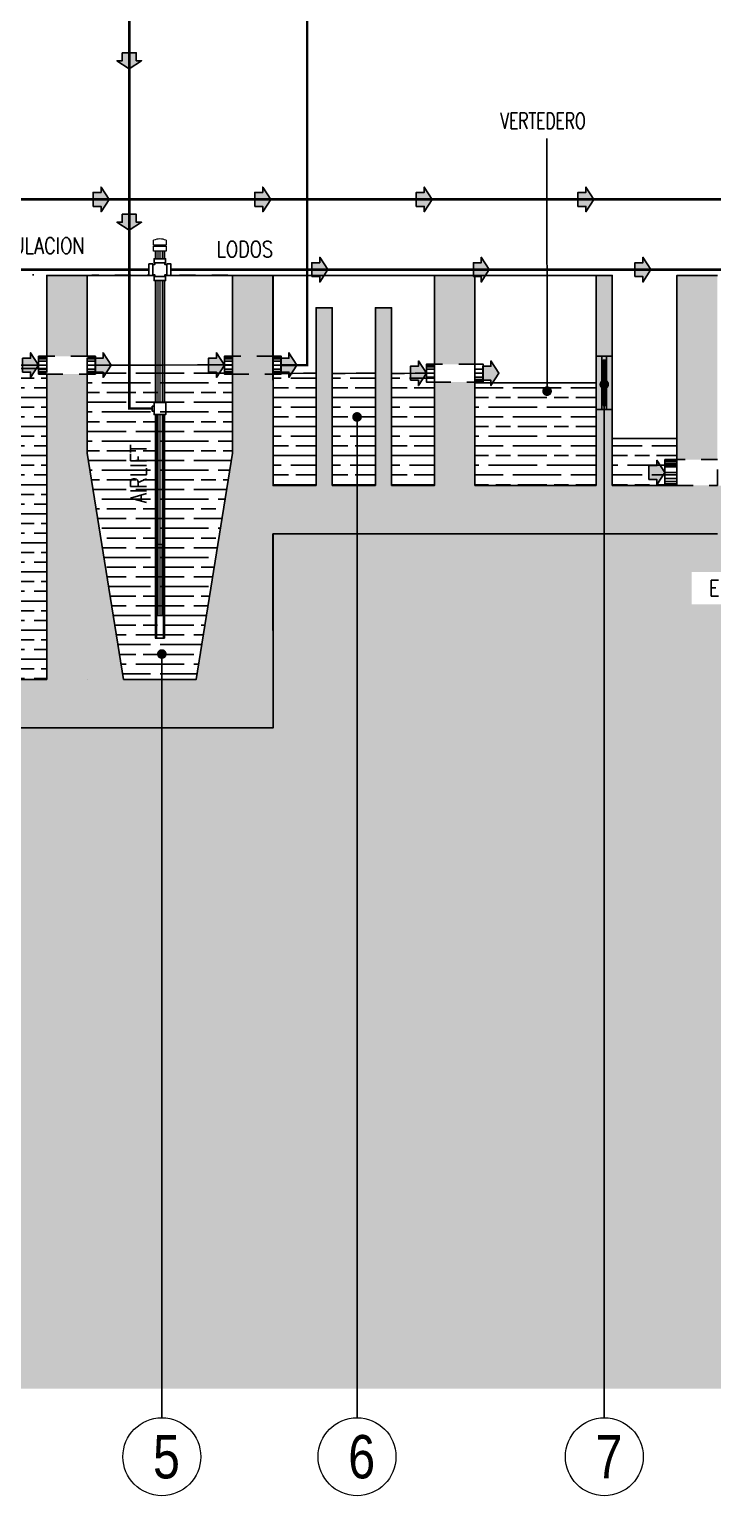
# Model space of a CAD drawing. Header units: millimetres. Extents: x 6561.5 to 6624.8, y 613.4 to 641.4.
# Drawn here: x 6615.42 to 6619.65, y 613.39 to 622.46 of the extents above; entities that cross this region are included whole.
import ezdxf

# ---------------------------------------------------------------- set-up
doc = ezdxf.new("R2010")
doc.units = ezdxf.units.MM
doc.linetypes.add('DASHED', pattern=[0.75, 0.5, -0.25])
doc.linetypes.add('HIDDEN', pattern=[0.375, 0.25, -0.125])
for name, color, linetype in [('01 - TUBERIAS', 1, 'Continuous'), ('01-AIRE', 54, 'Continuous'), ('01-Dimensiones', 6, 'Continuous'), ('01-HATCH', 8, 'Continuous'), ('01-LODOS', 34, 'Continuous'), ('01-VIGAS', 3, 'Continuous'), ('HATCH', 7, 'Continuous'), ('HATCH AMBIENTE', 70, 'Continuous'), ('INSTALACION HIDROSANITARIA', 2, 'Continuous'), ('SectionCutEdges', 7, 'Continuous')]:
    doc.layers.add(name, color=color, linetype=linetype)
for name, color, linetype, lineweight in [('01-Textos', 4, 'Continuous', 25), ('AA_PRODUMAR-PLANTA DE TRATAMIENTO_PAD$0$Retorno Lodos', 34, 'Continuous', 20), ('Parqueos', 201, 'Continuous', 5)]:
    doc.layers.add(name, color=color, linetype=linetype, lineweight=lineweight)
doc.styles.add('Tex40', font='romans.shx', dxfattribs={"width": 0.8, "height": 0.08})
doc.styles.add('tex50', font='romans.shx', dxfattribs={"width": 0.8, "height": 0.1})
doc.dimstyles.new('1_40', dxfattribs={"dimtxt": 0.08, "dimasz": 0.06, "dimexe": 0.06, "dimexo": 0, "dimgap": 0.025, "dimtad": 1, "dimzin": 1, "dimdsep": 46, "dimtxsty": 'Tex40', "dimblk": 'ARCHTICK', "dimcen": 0, "dimdle": 0.04, "dimclrd": 6, "dimclre": 6, "dimclrt": 4, "dimadec": 0, "dimazin": 0, "dimtfac": 1, "dimtix": 1, "dimtmove": 1, "dimatfit": 3, "dimfxl": 1, "dimtfill": 1, "dimtolj": 1, "dimtzin": 0, "dimlwd": -1, "dimlwe": -1, "dimarcsym": 0})
pattern_1 = [(273.0127875, (-0.05029, 0.30892), (0.17960512221, -3.053287081176), [0.034172144, -3.383048364]), (229.969741, (-0.048493, 0.274796), (1.97565633555, 2.334866600857), [0.058640472, -5.805404889]), (177.5104471, (-0.08621, 0.229895), (3.771707570918, -0.179605120973), [0.041348152, -4.093472279]), (312.273689, (-0.111355, 0.114947), (-3.412497325611, 3.771707571206), [0.053400452, -5.286643743]), (337.83365418, (-0.075434, 0.075434), (-3.053287081207, 1.257235856843), [0.05236337, -5.183980775]), (42.273689, (-0.026941, 0.055678), (-3.771707571206, -3.412497325611), [0.053400452, -5.286643743]), (82.69424047, (0.012572, 0.091599), (-0.538815367026, -4.130917815723), [0.070619366, -6.991311531]), (117.25532837, (0.021553, 0.161645), (-2.694076835875, 5.20854855045), [0.066671952, -6.60052566]), (166.42956562, (-0.00898, 0.220914), (-3.771707570927, 0.898025611778), [0.0535813, -5.30455457]), (220.2363583, (-0.061066, 0.233487), (2.15526146934, 1.796051223875), [0.061171328, -2.997393695]), (267.3974378, (-0.107763, 0.1939735), (-0.179605122277, -4.130917815698), [0.079107792, -7.831677251]), (183.81407483, (0.06825, 0.29096), (-2.33486659149, -0.17960512226), [0.027000454, -2.673056582]), (216.4692344, (0.041309, 0.289164), (2.694076835976, 1.975656347106), [0.051368198, -5.0854639]), (270, (0, 0.25863), (0.1796051224, -0.1796051224), [0.035920934, -0.323289311]), (248.1985905, (-0.034125, 0.26761), (0.53881536735, 1.25723585691), [0.019344132, -1.915062237]), (336.8014095, (-0.04131, 0.24965), (-0.7184204897, 0.3592102448), [0.027356562, -1.340475299]), (75.9637565, (-0.016164, 0.238875), (0.17960512245, 0.8980256121), [0.044431966, -1.436629815]), (206.5650512, (-0.00539, 0.28198), (0.5388153673, 0.17960512245), [0.032128714, -0.771089812]), (61.38954033, (-0.14548, 0.14548), (1.25723585695, 2.334866591478), [0.0450088, -4.455882667]), (115.34617594, (-0.123928, 0.184993), (1.25723585686, -2.694076836363), [0.037759894, -3.738221568]), (338.1985905, (-0.04131, 0.3179), (-1.25723585691, 0.53881536735), [0.03868801, -1.895718359]), (28.61045967, (-0.005388, 0.303533), (-2.33486659139, -1.257235857113), [0.0450088, -4.455882667]), (24.4439548, (-0.034125, 0.034125), (-1.25723585695, -0.53881536726), [0.04340352, -2.126773431]), (339.7751406, (0.005388, 0.052085), (-2.873681959325, 1.077630732973), [0.036367212, -3.600359338]), (111.8014095, (0.140092, 0.140092), (-0.53881536734, 1.25723585692), [0.03868801, -1.895718359]), (62.35402464, (0.125724, 0.176013), (-1.616446101595, -3.053287081268), [0.042578274, -4.215237598]), (114.4439548, (0.052085, 0.052085), (0.53881536726, -1.25723585695), [0.02170176, -2.148475191]), (146.3099325, (0.129316, 0.129316), (-0.8980256121, 0.53881536726), [0.01295146, -1.282199496]), (210.9637565, (0.11854, 0.1365), (0.7184204897, 0.35921024484), [0.05236337, -0.994905459]), (231.00900596, (0.073638, 0.109559), (1.61644610169, 1.97565634672), [0.0485267, -4.804136486]), (348.6900675, (0, 0.22271), (-0.5388153673, 0.1796051224), [0.036632388, -0.879177636]), (38.15722659, (0.035921, 0.215526), (3.412497325865, 2.6940768365), [0.063955676, -6.3316009065]), (105.9453959, (0.08621, 0.25504), (0.53881536723, -1.97565634664), [0.026150824, -2.588939232]), (135, (0.07903, 0.28018), (-0.359210245, 0), [0.01524, -0.23876]), (165.25643716, (0.064658, 0.111355), (1.9756563466, -0.5388153674), [0.035286696, -3.493394077]), (93.0127875, (0.030533, 0.120335), (-0.1796051222, 3.053287081177), [0.068344288, -3.34887622]), (45, (0.02694, 0.18859), (0, 0.359210245), [0.06604, -0.18796]), (10.3048465, (0.073638, 0.235283), (3.05328708087, 0.538815368916), [0.040160956, -3.975931672]), (299.0546041, (0.11315, 0.242467), (0.53881536728, -0.8980256121), [0.036982908, -1.812165004]), (252.64597536, (0.131112, 0.210138), (-1.616446102156, -5.208548550107), [0.06021451, -5.961246442]), (220.42607874, (0.113151, 0.152664), (-2.5144717139, -2.155261469057), [0.063702946, -6.306584646])]

# ---------------------------------------------------------------- blocks, each defined once
blk = doc.blocks.new('A$C91c65c06')
blk.add_wipeout([(0.1036, 0), (0.0322, 0), (0.0322, 0.0252), (0.0364, 0.0252), (0.0364, 0.0364), (0.0252, 0.0364), (0.0252, 0.0322), (0, 0.0322), (0, 0.1036), (0.0252, 0.1038), (0.0252, 0.0994), (0.0364, 0.0994), (0.0364, 0.1106), (0.0322, 0.1106), (0.0322, 0.1358), (0.1036, 0.1358), (0.1036, 0.1106), (0.0994, 0.1106), (0.0994, 0.0994), (0.1106, 0.0993), (0.1106, 0.1036), (0.1358, 0.1036), (0.1358, 0.0322), (0.1106, 0.0322), (0.1106, 0.0364), (0.0994, 0.0364), (0.0994, 0.0252), (0.1036, 0.0252)]).dxf.layer = '01-LODOS'
at = {"layer": '01-LODOS'}
blk.add_lwpolyline([(0.1358, 0.0322), (0.1106, 0.0322), (0.1106, 0.0364), (0.0994, 0.0364), (0.0994, 0.0252), (0.1036, 0.0252), (0.1036, 0), (0.0322, 0), (0.0322, 0.0252), (0.0364, 0.0252), (0.0364, 0.0364), (0.0252, 0.0364), (0.0252, 0.0322), (0, 0.0322), (0, 0.1036), (0.0252, 0.1036), (0.0252, 0.0994), (0.0364, 0.0994), (0.0364, 0.1106), (0.0322, 0.1106), (0.0322, 0.1358), (0.1036, 0.1358), (0.1036, 0.1106), (0.0994, 0.1106), (0.0994, 0.0994), (0.1106, 0.0994), (0.1106, 0.1036), (0.1358, 0.1036), (0.1358, 0.0322)], dxfattribs=at)
for points in [[(0.0252, 0.0322), (0, 0.0322), (0, 0.1036), (0.0252, 0.1036)], [(0.1036, 0.1106), (0.0322, 0.1106), (0.0322, 0.1358), (0.1036, 0.1358)], [(0.1358, 0.0322), (0.1106, 0.0322), (0.1106, 0.1036), (0.1358, 0.1036)], [(0.1036, 0), (0.0322, 0), (0.0322, 0.0252), (0.1036, 0.0252)]]:
    blk.add_lwpolyline(points, close=True, dxfattribs=at)
blk = doc.blocks.new('DIRECCION DEL PROCESO')
at = {"layer": 'HATCH', "lineweight": 0}
blk.add_hatch(color=132, dxfattribs=at).paths.add_polyline_path([(0.163, 0.142), (0.163, 0.252), (0, 0), (0.163, -0.252), (0.163, -0.142), (0.326, -0.142), (0.326, 0.142)])
at = {"layer": 'INSTALACION HIDROSANITARIA', "color": 2}
blk.add_lwpolyline([(0.326, 0.142), (0.163, 0.142), (0.163, 0.252), (0, 0), (0.163, -0.252), (0.163, -0.142), (0.326, -0.142)], close=True, dxfattribs=at)
blk = doc.blocks.new('*U431')
at = {"layer": 'HATCH AMBIENTE', "color": 253, "xscale": -0.3035172526489677, "yscale": 0.3035172526489677, "zscale": 0.3035172526489677}
blk.add_blockref('DIRECCION DEL PROCESO', (0.0495, 0), dxfattribs=at)
blk = doc.blocks.new('*U432')
at = {"layer": '01-Dimensiones', "color": 0, "linetype": 'ByBlock', "lineweight": -2, "transparency": 16777216}
blk.add_blockref('*U431', (0, 0), dxfattribs=at)
blk = doc.blocks.new('*U358')
at = {"layer": '01-Dimensiones'}
blk.add_blockref('*U432', (0, 0), dxfattribs=at)
blk = doc.blocks.new('*U359')
at = {"color": 0, "linetype": 'ByBlock', "lineweight": -2, "transparency": 16777216}
for p in [(0, 0), (1, 0), (2, 0), (3, 0), (4, 0), (5, 0), (6, 0), (7, 0), (8, 0), (9, 0), (10, 0)]:
    blk.add_blockref('*U358', p, dxfattribs=at)
blk = doc.blocks.new('*U383')
at = {"layer": 'HATCH AMBIENTE', "color": 253, "xscale": -0.3035172526489677, "yscale": 0.3035172526489677, "zscale": 0.3035172526489677}
blk.add_blockref('DIRECCION DEL PROCESO', (0.0495, 0), dxfattribs=at)
blk = doc.blocks.new('*U384')
at = {"layer": '01-Dimensiones', "color": 0, "linetype": 'ByBlock', "lineweight": -2, "transparency": 16777216}
blk.add_blockref('*U383', (0, 0), dxfattribs=at)
blk = doc.blocks.new('*U337')
at = {"layer": '01-Dimensiones'}
blk.add_blockref('*U384', (0, 0), dxfattribs=at)
blk = doc.blocks.new('*U336')
at = {"color": 0, "linetype": 'ByBlock', "lineweight": -2, "transparency": 16777216}
for p in [(0, 0), (1, 0), (2, 0), (3, 0), (4, 0)]:
    blk.add_blockref('*U337', p, dxfattribs=at)
blk = doc.blocks.new('*U410')
at = {"layer": 'HATCH AMBIENTE', "color": 253, "xscale": -0.3035172526489677, "yscale": 0.3035172526489677, "zscale": 0.3035172526489677}
blk.add_blockref('DIRECCION DEL PROCESO', (0.0495, 0), dxfattribs=at)
blk = doc.blocks.new('*U411')
at = {"layer": '01-Dimensiones', "color": 0, "linetype": 'ByBlock', "lineweight": -2, "transparency": 16777216}
blk.add_blockref('*U410', (0, 0), dxfattribs=at)
blk = doc.blocks.new('*U376')
at = {"layer": '01-Dimensiones'}
blk.add_blockref('*U411', (0, 0), dxfattribs=at)
blk = doc.blocks.new('*U377')
at = {"color": 0, "linetype": 'ByBlock', "lineweight": -2, "transparency": 16777216}
for p in [(0, 0), (1, 0)]:
    blk.add_blockref('*U376', p, dxfattribs=at)
blk = doc.blocks.new('_ArchTick')
at = {"color": 0, "linetype": 'ByBlock', "const_width": 0.15}
blk.add_lwpolyline([(-0.5, -0.5), (0.5, 0.5)], dxfattribs=at)

msp = doc.modelspace()

# ---------------------------------------------------------------- hatches: boundary and pattern name
at = {"layer": '01-HATCH'}
h = msp.add_hatch(dxfattribs=at)
h.set_pattern_fill('AR-CONC', color=256, scale=0.001, angle=180)
h.set_pattern_definition([(230.000002, (6062.88013, 443.35418), (-0.18218467, 0.01593908), [0.01905, -0.20955]), (175.000002, (6062.88013, 443.35418), (0.03524343, -0.191056844), [0.01524, -0.167640584]), (280.451447, (6062.86495, 443.3555), (-0.14694124, -0.17511776), [0.01619001, -0.178090245]), (226.184202, (6062.88013, 443.30338), (-0.27107904, 0.04204232), [0.028575, -0.314325]), (276.63556, (6062.85754, 443.30688), (-0.23740412, -0.24742613), [0.02428502, -0.26713561]), (171.184154, (6062.88013, 443.30338), (-0.23740412, -0.24742613), [0.02285997, -0.25145973]), (201.000002, (6062.85473, 443.31608), (-0.151614395, 0.102265192), [0.01905, -0.20955]), (146.000002, (6062.85473, 443.31608), (-0.06180202, -0.18418797), [0.01524, -0.16764]), (251.451447, (6062.8421, 443.3246), (-0.213416416, -0.08192278), [0.01619001, -0.17808994]), (217.500002, (6062.88013, 443.354176), (-0.0030886, -0.084555039), [0, -0.165608, 0, -0.17018, 0, -0.168275]), (187.500002, (6062.88013, 443.35418), (-0.066819658, -0.100180578), [0, -0.097028, 0, -0.161798, 0, -0.064135]), (147.500002, (6062.93677, 443.354176), (-0.1355905954, 0.0057287385), [0, -0.0635, 0, -0.19812, 0, -0.26289]), (137.500002, (6062.96217, 443.35418), (-0.14812918, -0.025426497), [0, -0.08255, 0, -0.131572, 0, -0.18669])])
edge = h.paths.add_edge_path()
edge.add_line((6609.9768, 618.1395), (6616.9268, 618.1392))
edge.add_line((6616.9268, 618.1392), (6616.9267, 619.3395))
edge.add_line((6616.9267, 619.3395), (6619.6768, 619.3395))
edge.add_line((6619.6768, 619.3395), (6619.6768, 620.9395))
edge.add_line((6619.6768, 620.9395), (6619.4268, 620.9395))
edge.add_line((6619.4268, 620.9395), (6619.4268, 619.6396))
edge.add_line((6619.4268, 619.6396), (6619.0267, 619.6396))
edge.add_line((6619.0267, 619.6396), (6619.0268, 620.9395))
edge.add_line((6619.0268, 620.9395), (6618.9268, 620.9395))
edge.add_line((6618.9268, 620.9395), (6618.9268, 619.6396))
edge.add_line((6618.9268, 619.6396), (6618.1761, 619.6396))
edge.add_line((6618.1761, 619.6396), (6618.1768, 620.9395))
edge.add_line((6618.1768, 620.9395), (6617.9268, 620.9395))
edge.add_line((6617.9268, 620.9395), (6617.9268, 619.6396))
edge.add_line((6617.9268, 619.6396), (6617.6602, 619.6396))
edge.add_line((6617.6602, 619.6396), (6617.6602, 620.7396))
edge.add_line((6617.6602, 620.7396), (6617.5602, 620.7396))
edge.add_line((6617.5602, 620.7396), (6617.5602, 619.6396))
edge.add_line((6617.5602, 619.6396), (6617.2935, 619.6396))
edge.add_line((6617.2935, 619.6396), (6617.2935, 620.7396))
edge.add_line((6617.2935, 620.7396), (6617.1935, 620.7396))
edge.add_line((6617.1935, 620.7396), (6617.1935, 619.6396))
edge.add_line((6617.1935, 619.6396), (6616.9268, 619.6395))
edge.add_line((6616.9268, 619.6395), (6616.9267, 620.9395))
edge.add_line((6616.9267, 620.9395), (6616.6766, 620.9397))
edge.add_line((6616.6766, 620.9397), (6616.6768, 619.8395))
edge.add_line((6616.6768, 619.8395), (6616.4518, 618.4391))
edge.add_line((6616.4518, 618.4391), (6616.0018, 618.4395))
edge.add_line((6616.0018, 618.4395), (6615.7768, 619.8392))
edge.add_line((6615.7768, 619.8392), (6615.7767, 620.9397))
edge.add_line((6615.7767, 620.9397), (6615.5268, 620.9397))
edge.add_line((6615.5268, 620.9397), (6615.5266, 618.4395))
edge.add_line((6615.5266, 618.4395), (6611.5268, 618.4395))
edge.add_line((6611.5268, 618.4395), (6611.5268, 620.9395))
edge.add_line((6611.5268, 620.9395), (6611.2768, 620.9395))
edge.add_line((6611.2768, 620.9395), (6611.2766, 619.8395))
edge.add_line((6611.2766, 619.8395), (6611.1263, 618.4395))
edge.add_line((6611.1263, 618.4395), (6610.6768, 618.4395))
edge.add_line((6610.6768, 618.4395), (6610.5268, 619.8391))
edge.add_line((6610.5268, 619.8391), (6610.5268, 620.9395))
edge.add_line((6610.5268, 620.9395), (6610.2768, 620.9395))
edge.add_line((6610.2768, 620.9395), (6610.2768, 620.4396))
edge.add_line((6610.2768, 620.4396), (6609.5268, 620.4396))
edge.add_line((6609.5268, 620.4396), (6609.5268, 620.9395))
edge.add_line((6609.5268, 620.9395), (6609.2768, 620.9395))
edge.add_line((6609.2768, 620.9395), (6609.2768, 620.1396))
edge.add_line((6609.2768, 620.1396), (6610.2768, 620.1396))
edge.add_line((6610.2768, 620.1396), (6610.2768, 618.4395))
edge.add_line((6610.2768, 618.4395), (6609.9768, 618.4395))
edge.add_line((6609.9768, 618.4395), (6609.9768, 618.1395))
h = msp.add_hatch(dxfattribs=at)
h.set_pattern_fill('ANSI31', scale=0.001)
h.set_pattern_definition([(45, (3495.0892404, -573.8325652), (-0.0022450640303, 0.0022450640303), [])])
h.paths.add_polyline_path([(6618.9694, 620.4146), (6618.9844, 620.4146), (6618.9844, 620.1346), (6618.9694, 620.1346)])
at = {"layer": '01-HATCH', "transparency": 33554534}
h = msp.add_hatch(dxfattribs=at)
h.set_pattern_fill('GOST_WOOD', color=130, scale=0.03, angle=90)
h.set_pattern_definition([(180, (99.75437, 89.90454), (2e-17, 0.18), [0.3, -0.06]), (180, (99.81437, 89.96454), (2e-17, 0.18), [0.18, -0.045, 0.09, -0.045]), (180, (99.90437, 90.02454), (2e-17, 0.18), [0.3, -0.06])])
h.paths.add_polyline_path([(6617.2935, 619.6396), (6617.5601, 619.6399), (6617.5603, 620.3338), (6617.2936, 620.3335)])
at = {"layer": '01-HATCH'}
h = msp.add_hatch(dxfattribs=at)
h.set_pattern_fill('GRAVEL', color=256, scale=0.01, angle=45)
h.set_pattern_definition(pattern_1)
h.paths.add_polyline_path([(6602.038, 619.6895), (6601.6867, 619.6895), (6601.5438, 614.0497), (6624.6726, 614.0497), (6624.8155, 619.6395), (6623.4269, 619.6396), (6623.4268, 618.4395), (6623.7268, 618.4395), (6623.7268, 618.1395), (6609.9768, 618.1394), (6609.9768, 618.4395), (6610.2768, 618.4395), (6610.2768, 619.6395), (6608.7701, 619.6395), (6608.7701, 618.7895), (6607.7201, 618.7895), (6607.7201, 614.8895), (6608.0201, 614.8895), (6608.0201, 614.5895), (6605.7201, 614.5895), (6605.7201, 614.8895), (6606.0201, 614.8895), (6606.0201, 615.8925), (6605.1201, 615.8925), (6605.1201, 619.6895), (6602.938, 619.6895), (6603.138, 619.6895), (6601.838, 619.6895)])

# ---------------------------------------------------------------- linework, layer by layer
at = {"ltscale": 0.001}
msp.add_line((6618.9628, 620.4395), (6618.9628, 620.1095), dxfattribs=at)
for points in [[(6619.6768, 620.9395), (6619.4268, 620.9395), (6619.4268, 619.6396), (6619.0267, 619.6396), (6619.0268, 620.9395), (6618.9268, 620.9395), (6618.9268, 619.6396), (6618.1761, 619.6396), (6618.1768, 620.9395), (6617.9268, 620.9395), (6617.9268, 619.6396), (6617.6602, 619.6396), (6617.6602, 620.7396), (6617.5602, 620.7396), (6617.5602, 619.6396), (6617.2935, 619.6396), (6617.2935, 620.7396), (6617.1935, 620.7396), (6617.1935, 619.6396), (6616.9268, 619.6395), (6616.9267, 620.9395), (6616.6766, 620.9397), (6616.6768, 619.8395), (6616.4518, 618.4391), (6616.0018, 618.4395), (6615.7768, 619.8392), (6615.7767, 620.9397), (6615.5268, 620.9397), (6615.5266, 618.4395), (6611.5268, 618.4395)], [(6616.7279, 620.9397), (6615.7254, 620.9397)], [(6616.728, 620.9395), (6615.7256, 620.9395)], [(6615.7767, 620.9397), (6616.1974, 620.9397)], [(6616.6766, 620.9397), (6615.7767, 620.9397)], [(6615.7768, 620.9395), (6616.1975, 620.9395)], [(6616.6768, 620.9395), (6615.7768, 620.9395)], [(6616.2559, 620.9397), (6616.6766, 620.9397)], [(6616.2561, 620.9395), (6616.6768, 620.9395)], [(6616.9268, 619.6396), (6616.9268, 620.9395), (6616.9268, 620.9395)], [(6616.9268, 620.9395), (6617.6768, 620.9395)], [(6618.1328, 620.9395), (6618.9268, 620.9395)], [(6617.1935, 619.6396), (6616.9268, 619.6396)], [(6617.2935, 619.6396), (6617.5602, 619.6396)], [(6617.6602, 619.6396), (6617.9268, 619.6396)], [(6609.9768, 618.1395), (6616.9268, 618.1392), (6616.9267, 619.3395), (6619.6768, 619.3395)], [(6616.9268, 618.4395), (6616.9268, 618.1395), (6616.9268, 619.3396)], [(6616.9268, 619.3396), (6617.6768, 619.3396), (6617.6768, 619.3396)], [(6615.7768, 618.4395), (6615.7766, 618.4395)], [(6615.7766, 618.4395), (6615.7768, 618.4395)], [(6615.7766, 618.4395), (6615.7768, 618.4395)], [(6615.7768, 618.4395), (6615.7768, 618.4395)], [(6609.9768, 618.1395), (6616.9268, 618.1392)]]:
    msp.add_lwpolyline(points)
for points in [[(6619.0267, 620.1095), (6618.9267, 620.1095), (6618.9267, 620.4395), (6619.0267, 620.4395)], [(6618.9628, 620.4395), (6618.9908, 620.4395), (6618.9908, 620.1095), (6618.9628, 620.1095)], [(6618.9694, 620.1346), (6618.9844, 620.1346), (6618.9844, 620.4146), (6618.9694, 620.4146)]]:
    msp.add_lwpolyline(points, close=True)
at = {"color": 130, "const_width": 0.01}
for points in [[(6617.2935, 620.3332), (6617.5606, 620.3345)], [(6619.0268, 619.9301), (6619.4268, 619.9301)]]:
    msp.add_lwpolyline(points, dxfattribs=at)
at = {"layer": '01-AIRE', "lineweight": -2}
for points in [[(6616.1787, 620.1312), (6616.1907, 620.1312), (6616.1907, 620.1006), (6616.1787, 620.1006)], [(6616.1907, 620.1536), (6616.2626, 620.1536), (6616.2626, 620.0782), (6616.1907, 620.0782)]]:
    msp.add_lwpolyline(points, close=True, dxfattribs=at)
at = {"layer": '01-LODOS'}
for points in [[(6616.1974, 621.0069), (6616.188, 621.0069), (6616.188, 620.9439), (6616.1952, 620.9439), (6616.1952, 620.9367), (6616.1974, 620.9367)], [(6616.2559, 621.0069), (6616.2653, 621.0069), (6616.2653, 620.9439), (6616.2581, 620.9439), (6616.2581, 620.9367), (6616.2559, 620.9367)], [(6615.4464, 620.9436), (6615.4392, 620.9436)]]:
    msp.add_lwpolyline(points, dxfattribs=at)
for points in [[(6616.1974, 620.9367), (6616.1951, 620.9367), (6616.1951, 620.9754, -0.094636), (6616.1974, 620.987)], [(6616.2559, 620.9367), (6616.2582, 620.9367), (6616.2582, 620.9754, 0.094636), (6616.2559, 620.987)]]:
    msp.add_lwpolyline(points, format="xyb", dxfattribs=at)
at = {"layer": '01-VIGAS', "color": 11, "linetype": 'HIDDEN', "ltscale": 0.01, "transparency": 33554687}
msp.add_lwpolyline([(6616.6478, 620.9419), (6615.8058, 620.9419)], dxfattribs=at)
at = {"layer": 'AA_PRODUMAR-PLANTA DE TRATAMIENTO_PAD$0$Retorno Lodos'}
msp.add_lwpolyline([(6616.2655, 621.157, 0.211196), (6616.1878, 621.157, -0.211196)], format="xyb", dxfattribs=at)
for points in [[(6616.2655, 621.157), (6616.2655, 621.1262), (6616.1878, 621.1262), (6616.1878, 621.157)], [(6616.1974, 621.1262), (6616.1974, 621.1213)], [(6616.2559, 621.1213), (6616.2559, 621.1262)], [(6616.1974, 620.0782), (6616.1974, 619.2736)], [(6616.1983, 620.0782), (6616.1983, 619.2736)], [(6616.2024, 620.0782), (6616.2024, 619.2736)], [(6616.2066, 620.0782), (6616.2066, 618.6947)], [(6616.2131, 620.0782), (6616.2131, 619.2736)], [(6616.2267, 620.0782), (6616.2266, 618.8341)], [(6616.2401, 620.0782), (6616.2401, 619.2736)], [(6616.2467, 620.0782), (6616.2467, 618.6947)], [(6616.2507, 620.0782), (6616.2507, 619.2736)], [(6616.2549, 620.0782), (6616.2549, 619.2736)], [(6616.2559, 619.2736), (6616.2559, 620.0782)], [(6616.1974, 619.2736), (6616.1974, 618.6947)], [(6616.1983, 619.2736), (6616.1983, 618.6947)], [(6616.2024, 619.2736), (6616.2024, 618.6947)], [(6616.2507, 619.2736), (6616.2507, 618.6947)], [(6616.2549, 619.2736), (6616.2549, 618.6947)], [(6616.2559, 619.2736), (6616.2559, 618.6947)], [(6616.2066, 618.8341), (6616.2467, 618.8341)], [(6616.1974, 618.6947), (6616.2559, 618.6947)]]:
    msp.add_lwpolyline(points, dxfattribs=at)
for points in [[(6616.2131, 618.8341), (6616.2401, 618.8341), (6616.2401, 619.2736), (6616.2131, 619.2736)], [(6616.2467, 618.6947), (6616.2066, 618.6947), (6616.2066, 618.8341), (6616.2467, 618.8341)]]:
    msp.add_lwpolyline(points, close=True, dxfattribs=at)
at = {"layer": 'Parqueos', "color": 5}
for centre in [(6616.2387, 613.6287), (6617.447, 613.6287), (6618.9774, 613.6287)]:
    msp.add_circle(centre, 0.241, dxfattribs=at)
at = {"layer": 'SectionCutEdges'}
for p, q in [((6615.5268, 620.9396), (6615.7768, 620.9396)), ((6615.5268, 620.9395), (6615.7768, 620.9395)), ((6615.5268, 620.9395), (6615.7768, 620.9395)), ((6615.7768, 620.9395), (6615.7768, 619.8395)), ((6616.6768, 620.9396), (6616.9268, 620.9396)), ((6616.6768, 620.9395), (6616.9268, 620.9395)), ((6616.9268, 620.9396), (6616.9268, 619.6396)), ((6616.9268, 620.9395), (6616.9268, 619.6396)), ((6617.6768, 620.9396), (6617.9268, 620.9396)), ((6617.6768, 620.9395), (6617.9268, 620.9395)), ((6615.7768, 619.8395), (6616.0018, 618.4395)), ((6616.9268, 619.6396), (6617.1935, 619.6396)), ((6616.9268, 619.3396), (6616.9268, 618.4396)), ((6617.6768, 619.3395), (6616.9268, 619.3396)), ((6616.9268, 619.3396), (6616.9268, 618.4395)), ((6617.6768, 619.3395), (6616.9268, 619.3396)), ((6615.7766, 618.4395), (6615.7768, 618.4395)), ((6615.7766, 618.4395), (6615.7768, 618.4395)), ((6615.7768, 618.4395), (6615.7768, 618.4395)), ((6616.9268, 618.1396), (6609.9768, 618.1395)), ((6616.9268, 618.1396), (6609.9768, 618.1395))]:
    msp.add_line(p, q, dxfattribs=at)

# ---------------------------------------------------------------- block references
at = {"xscale": -1}
for name, p, rotation in [('*U377', (6616.0373, 622.2687), 90), ('*U359', (6611.8631, 621.4102), 180), ('*U336', (6617.2161, 620.9754), 180)]:
    msp.add_blockref(name, p, dxfattribs=dict(at, rotation=rotation))

# ---------------------------------------------------------------- texts
at = {"layer": '01-Textos', "color": 7, "ltscale": 0.25, "insert": (6619.0502, 621.9466), "char_height": 0.1, "width": 0.904333, "attachment_point": 3, "line_spacing_factor": 0.75, "style": 'tex50', "bg_fill": 3, "box_fill_scale": 1.2, "bg_fill_color": 256, "bg_fill_transparency": 0}
msp.add_mtext('\\pxsm1,qc;{\\W0.7;VERTEDERO}', dxfattribs=at)
at = {"layer": '01-Textos', "color": 7, "insert": (6616.144, 619.7127), "char_height": 0.1, "attachment_point": 8, "rotation": 90, "style": 'Tex40'}
msp.add_mtext('\\pxqc;AIRLIFT', dxfattribs=at)

# ---------------------------------------------------------------- leaders
for points in [[(6618.9771, 620.2651), (6618.9773, 613.8697)], [(6617.447, 620.0638), (6617.4469, 613.8697)], [(6616.2387, 618.5965), (6616.2387, 613.8697)]]:
    msp.add_leader(points, dimstyle='1_40', override={"dimtad": 0, "dimldrblk": 'Dot'})

# ---------------------------------------------------------------- next in the draw order: texts
at = {"layer": '01-Textos', "color": 7, "char_height": 0.268116, "width": 0.114317, "attachment_point": 1, "style": 'Tex40', "bg_fill": 3, "box_fill_scale": 1.2, "bg_fill_color": 256, "bg_fill_transparency": 0}
for s, insert in [('{\\fArial|b0|i0|c0|p34;5}', (6616.184, 613.7628)), ('\\pxql;{\\fArial|b0|i0|c0|p34;6}', (6617.3922, 613.7628)), ('\\pxql;{\\fArial|b0|i0|c0|p34;7}', (6618.9226, 613.7628))]:
    msp.add_mtext(s, dxfattribs=dict(at, insert=insert))

# ---------------------------------------------------------------- next in the draw order: leaders
msp.add_leader([(6618.623, 620.2236), (6618.6222, 621.7863)], dimstyle='1_40', override={"dimtad": 0, "dimldrblk": 'Dot'})

# ---------------------------------------------------------------- next in the draw order: wipeouts: each hides what was drawn before it
for points in [[(6616.1974, 621.0433), (6616.2559, 621.0433), (6616.2559, 621.0904), (6616.1974, 621.0904)], [(6615.4759, 620.3295), (6615.4759, 620.4395), (6615.5268, 620.4395), (6615.5268, 620.3295)], [(6615.8277, 620.3295), (6615.8277, 620.4395), (6615.7768, 620.4395), (6615.7768, 620.3295)], [(6616.6259, 620.3295), (6616.6259, 620.4395), (6616.6768, 620.4395), (6616.6768, 620.3295)], [(6616.9777, 620.3295), (6616.9777, 620.4395), (6616.9268, 620.4395), (6616.9268, 620.3295)], [(6617.9268, 620.2795), (6617.9268, 620.3895), (6618.1768, 620.3895), (6618.1768, 620.2795)], [(6619.6768, 619.6396), (6619.6768, 619.7996), (6619.4268, 619.7996), (6619.4268, 619.6396)]]:
    msp.add_wipeout(points)

# ---------------------------------------------------------------- next in the draw order: hatches: boundary and pattern name
at = {"layer": '01-HATCH', "transparency": 33554534}
h = msp.add_hatch(dxfattribs=at)
h.set_pattern_fill('GOST_WOOD', color=130, scale=0.03, angle=90)
h.set_pattern_definition([(180, (99.3877, 89.90454), (2e-17, 0.18), [0.3, -0.06]), (180, (99.4477, 89.96454), (2e-17, 0.18), [0.18, -0.045, 0.09, -0.045]), (180, (99.5377, 90.02454), (2e-17, 0.18), [0.3, -0.06])])
h.paths.add_polyline_path([(6616.9268, 619.6396), (6617.1935, 619.6399), (6617.1936, 620.3338), (6616.927, 620.3335)])

# ---------------------------------------------------------------- next in the draw order: linework, layer by layer
at = {"color": 30, "linetype": 'HIDDEN', "ltscale": 0.9, "const_width": 0.015}
msp.add_lwpolyline([(6616.9777, 620.3845), (6617.1388, 620.3845), (6617.1388, 623.8674)], dxfattribs=at)
at = {"lineweight": 25}
for points in [[(6615.5268, 620.3295), (6615.4759, 620.3295), (6615.4759, 620.4395), (6615.5268, 620.4395)], [(6615.7768, 620.3295), (6615.8277, 620.3295), (6615.8277, 620.4395), (6615.7768, 620.4395)], [(6616.6768, 620.3295), (6616.6259, 620.3295), (6616.6259, 620.4395), (6616.6768, 620.4395)], [(6616.9268, 620.3295), (6616.9777, 620.3295), (6616.9777, 620.4395), (6616.9268, 620.4395)]]:
    msp.add_lwpolyline(points, close=True, dxfattribs=at)
at = {"color": 8}
for points in [[(6615.5268, 620.4369), (6615.4759, 620.4369)], [(6615.5268, 620.432), (6615.4759, 620.432)], [(6615.5268, 620.423), (6615.4759, 620.423)], [(6615.5268, 620.409), (6615.4759, 620.409)], [(6615.5268, 620.3845), (6615.4759, 620.3845)], [(6615.7768, 620.4369), (6615.8277, 620.4369)], [(6615.7768, 620.432), (6615.8277, 620.432)], [(6615.7768, 620.423), (6615.8277, 620.423)], [(6615.7768, 620.409), (6615.8277, 620.409)], [(6615.7768, 620.3845), (6615.8277, 620.3845)], [(6616.6768, 620.4369), (6616.6259, 620.4369)], [(6616.6768, 620.432), (6616.6259, 620.432)], [(6616.6768, 620.423), (6616.6259, 620.423)], [(6616.6768, 620.409), (6616.6259, 620.409)], [(6616.6768, 620.3845), (6616.6259, 620.3845)], [(6616.9268, 620.4369), (6616.9777, 620.4369)], [(6616.9268, 620.432), (6616.9777, 620.432)], [(6616.9268, 620.423), (6616.9777, 620.423)], [(6616.9268, 620.409), (6616.9777, 620.409)], [(6616.9268, 620.3845), (6616.9777, 620.3845)], [(6615.5268, 620.36), (6615.4759, 620.36)], [(6615.5268, 620.3461), (6615.4759, 620.3461)], [(6615.5268, 620.337), (6615.4759, 620.337)], [(6615.5268, 620.3321), (6615.4759, 620.3321)], [(6615.7768, 620.36), (6615.8277, 620.36)], [(6615.7768, 620.3461), (6615.8277, 620.3461)], [(6615.7768, 620.337), (6615.8277, 620.337)], [(6615.7768, 620.3321), (6615.8277, 620.3321)], [(6616.6768, 620.36), (6616.6259, 620.36)], [(6616.6768, 620.3461), (6616.6259, 620.3461)], [(6616.6768, 620.337), (6616.6259, 620.337)], [(6616.6768, 620.3321), (6616.6259, 620.3321)], [(6616.9268, 620.36), (6616.9777, 620.36)], [(6616.9268, 620.3461), (6616.9777, 620.3461)], [(6616.9268, 620.337), (6616.9777, 620.337)], [(6616.9268, 620.3321), (6616.9777, 620.3321)]]:
    msp.add_lwpolyline(points, dxfattribs=at)
at = {"linetype": 'DASHED', "ltscale": 0.06}
msp.add_lwpolyline([(6616.6768, 620.3295), (6616.9261, 620.3295), (6616.9267, 620.4395), (6616.6768, 620.4395)], close=True, dxfattribs=at)
at = {"color": 130, "const_width": 0.01}
msp.add_lwpolyline([(6616.9267, 620.333), (6617.1938, 620.3343)], dxfattribs=at)
at = {"layer": '01 - TUBERIAS'}
for points in [[(6615.5268, 620.4395), (6615.4759, 620.4395), (6615.4759, 620.3295), (6615.5268, 620.3295)], [(6615.8277, 620.4395), (6615.7768, 620.4395), (6615.7768, 620.3295), (6615.8277, 620.3295)], [(6616.6768, 620.4395), (6616.6259, 620.4395), (6616.6259, 620.3295), (6616.6768, 620.3295)], [(6616.9777, 620.4395), (6616.9268, 620.4395), (6616.9268, 620.3295), (6616.9777, 620.3295)]]:
    msp.add_lwpolyline(points, close=True, dxfattribs=at)
at = {"layer": 'AA_PRODUMAR-PLANTA DE TRATAMIENTO_PAD$0$Retorno Lodos'}
msp.add_lwpolyline([(6616.2655, 621.0904), (6616.1878, 621.0904), (6616.1878, 621.1213), (6616.2655, 621.1213)], close=True, dxfattribs=at)
for points in [[(6616.1974, 621.0904), (6616.1974, 620.1536)], [(6616.1983, 621.0904), (6616.1983, 620.1536)], [(6616.2024, 621.0904), (6616.2024, 620.1536)], [(6616.2131, 621.0904), (6616.2131, 620.1536)], [(6616.2267, 621.0904), (6616.2267, 620.1536)], [(6616.2401, 621.0904), (6616.2401, 620.1536)], [(6616.2507, 621.0904), (6616.2507, 620.1536)], [(6616.2549, 621.0904), (6616.2549, 620.1536)], [(6616.2559, 620.1536), (6616.2559, 621.0904)]]:
    msp.add_lwpolyline(points, dxfattribs=at)

# ---------------------------------------------------------------- next in the draw order: block references
at = {"layer": 'HATCH AMBIENTE', "color": 253, "xscale": 0.3035172526489677, "yscale": 0.3035172526489677, "zscale": 0.3035172526489677, "rotation": 180}
for p in [(6615.4759, 620.3845), (6615.9249, 620.3845), (6616.6259, 620.3845), (6617.0749, 620.3845)]:
    msp.add_blockref('DIRECCION DEL PROCESO', p, dxfattribs=at)

# ---------------------------------------------------------------- next in the draw order: wipeouts: each hides what was drawn before it
for points in [[(6617.876, 620.2795), (6617.876, 620.3895), (6617.9268, 620.3895), (6617.9268, 620.2795)], [(6618.2277, 620.2795), (6618.2277, 620.3895), (6618.1768, 620.3895), (6618.1768, 620.2795)], [(6619.3528, 619.6396), (6619.3528, 619.7996), (6619.4268, 619.7996), (6619.4268, 619.6396)]]:
    msp.add_wipeout(points)

# ---------------------------------------------------------------- next in the draw order: hatches: boundary and pattern name
at = {"layer": '01-HATCH', "transparency": 33554534}
h = msp.add_hatch(dxfattribs=at)
h.set_pattern_fill('GOST_WOOD', color=130, scale=0.03, angle=90)
h.set_pattern_definition([(180, (100.12103, 89.90454), (2e-17, 0.18), [0.3, -0.06]), (180, (100.18103, 89.96454), (2e-17, 0.18), [0.18, -0.045, 0.09, -0.045]), (180, (100.27103, 90.02454), (2e-17, 0.18), [0.3, -0.06])])
h.paths.add_polyline_path([(6617.6601, 619.6396), (6617.9268, 619.6399), (6617.9269, 620.3338), (6617.6603, 620.3335)])
h = msp.add_hatch(dxfattribs=at)
h.set_pattern_fill('GOST_WOOD', color=130, scale=0.03, angle=90)
h.set_pattern_definition([(180, (101.12094, 89.84455), (2e-17, 0.18), [0.3, -0.06]), (180, (101.18094, 89.90455), (2e-17, 0.18), [0.18, -0.045, 0.09, -0.045]), (180, (101.27094, 89.96455), (2e-17, 0.18), [0.3, -0.06])])
h.paths.add_polyline_path([(6618.1762, 619.6396), (6618.9267, 619.6396), (6618.9268, 620.2738), (6618.1764, 620.2738)])
h = msp.add_hatch(dxfattribs=at)
h.set_pattern_fill('GOST_WOOD', color=130, scale=0.03, angle=90)
h.set_pattern_definition([(180, (101.62095, 89.84455), (2e-17, 0.18), [0.3, -0.06]), (180, (101.68095, 89.90455), (2e-17, 0.18), [0.18, -0.045, 0.09, -0.045]), (180, (101.77095, 89.96455), (2e-17, 0.18), [0.3, -0.06])])
h.paths.add_polyline_path([(6619.0267, 619.6396), (6619.4267, 619.6396), (6619.4268, 619.9301), (6619.0268, 619.9301)])
at = {"layer": '01-HATCH'}
h = msp.add_hatch(dxfattribs=at)
h.set_pattern_fill('GRAVEL', color=256, scale=0.01, angle=45)
h.set_pattern_definition(pattern_1)
edge = h.paths.add_edge_path()
edge.add_line((6616.9268, 618.1396), (6621.3768, 618.1395))
edge.add_line((6621.3768, 618.1395), (6621.3768, 618.4395))
edge.add_line((6621.3768, 618.4395), (6621.6767, 618.4395))
edge.add_line((6621.6767, 618.4395), (6621.6768, 619.6395))
edge.add_line((6621.6768, 619.6395), (6619.6768, 619.6395))
edge.add_line((6619.6768, 619.6395), (6619.6768, 619.3395))
edge.add_line((6619.6768, 619.3395), (6616.9267, 619.3395))
edge.add_line((6616.9267, 619.3395), (6616.9268, 618.1392))

# ---------------------------------------------------------------- next in the draw order: linework, layer by layer
at = {"lineweight": 25}
for points in [[(6617.9268, 620.2795), (6617.876, 620.2795), (6617.876, 620.3895), (6617.9268, 620.3895)], [(6618.1768, 620.2795), (6618.2277, 620.2795), (6618.2277, 620.3895), (6618.1768, 620.3895)], [(6619.4268, 619.6396), (6619.3528, 619.6396), (6619.3528, 619.7996), (6619.4268, 619.7996)]]:
    msp.add_lwpolyline(points, close=True, dxfattribs=at)
at = {"color": 8}
for points in [[(6617.9268, 620.3869), (6617.876, 620.3869)], [(6617.9268, 620.382), (6617.876, 620.382)], [(6617.9268, 620.373), (6617.876, 620.373)], [(6617.9268, 620.359), (6617.876, 620.359)], [(6617.9268, 620.3345), (6617.876, 620.3345)], [(6617.9268, 620.31), (6617.876, 620.31)], [(6618.1768, 620.359), (6618.2277, 620.359)], [(6618.1768, 620.3345), (6618.2277, 620.3345)], [(6618.1768, 620.31), (6618.2277, 620.31)], [(6618.1768, 620.2961), (6618.2277, 620.2961)], [(6618.1768, 620.287), (6618.2277, 620.287)], [(6618.1768, 620.2821), (6618.2277, 620.2821)], [(6619.4268, 619.7958), (6619.3528, 619.7958)], [(6619.4268, 619.7958), (6619.3528, 619.7958)], [(6619.4268, 619.7887), (6619.3528, 619.7887)], [(6619.4268, 619.7887), (6619.3528, 619.7887)], [(6619.4268, 619.7755), (6619.3528, 619.7755)], [(6619.4268, 619.7755), (6619.3528, 619.7755)], [(6619.4268, 619.7553), (6619.3528, 619.7553)], [(6619.4268, 619.7553), (6619.3528, 619.7553)], [(6619.4268, 619.7196), (6619.3528, 619.7196)], [(6619.4268, 619.6839), (6619.3528, 619.6839)], [(6619.4268, 619.6637), (6619.3528, 619.6637)], [(6619.4268, 619.6504), (6619.3528, 619.6504)], [(6619.4268, 619.6434), (6619.3528, 619.6434)]]:
    msp.add_lwpolyline(points, dxfattribs=at)
at = {"linetype": 'DASHED', "ltscale": 0.06}
for points in [[(6617.9268, 620.2795), (6618.1761, 620.2795), (6618.1761, 620.3895), (6617.9268, 620.3895)], [(6619.4268, 619.6396), (6619.6768, 619.6396), (6619.6768, 619.7996), (6619.4268, 619.7996)]]:
    msp.add_lwpolyline(points, close=True, dxfattribs=at)
at = {"color": 130, "const_width": 0.01}
for points in [[(6617.6597, 620.3332), (6617.9268, 620.3345)], [(6618.1765, 620.2749), (6618.9267, 620.2745)]]:
    msp.add_lwpolyline(points, dxfattribs=at)
at = {"layer": '01 - TUBERIAS'}
for points in [[(6617.876, 620.3895), (6617.9268, 620.3895), (6617.9268, 620.2795), (6617.876, 620.2795)], [(6618.1768, 620.3895), (6618.2277, 620.3895), (6618.2277, 620.2795), (6618.1768, 620.2795)], [(6619.4268, 619.7996), (6619.3528, 619.7996), (6619.3528, 619.6396), (6619.4268, 619.6396)]]:
    msp.add_lwpolyline(points, close=True, dxfattribs=at)

# ---------------------------------------------------------------- next in the draw order: block references
at = {"layer": '01-LODOS', "xscale": -1}
msp.add_blockref('A$C91c65c06', (6616.2945, 620.9075), dxfattribs=at)
at = {"layer": 'HATCH AMBIENTE', "color": 253, "xscale": 0.3035172526489677, "yscale": 0.3035172526489677, "zscale": 0.3035172526489677, "rotation": 180}
for p in [(6617.876, 620.3345), (6618.3249, 620.3345), (6619.3528, 619.7196)]:
    msp.add_blockref('DIRECCION DEL PROCESO', p, dxfattribs=at)

# ---------------------------------------------------------------- next in the draw order: wipeouts: each hides what was drawn before it
msp.add_wipeout([(6615.7768, 620.3295), (6615.7768, 620.4395), (6615.5268, 620.4395), (6615.5268, 620.3295)])

# ---------------------------------------------------------------- next in the draw order: hatches: boundary and pattern name
at = {"layer": '01-HATCH', "transparency": 33554534}
h = msp.add_hatch(dxfattribs=at)
h.set_pattern_fill('GOST_WOOD', color=130, scale=0.03, angle=90)
h.set_pattern_definition([(180, (93.98767, 88.70447), (2e-17, 0.18), [0.3, -0.06]), (180, (94.04767, 88.76447), (2e-17, 0.18), [0.18, -0.045, 0.09, -0.045]), (180, (94.13767, 88.82447), (2e-17, 0.18), [0.3, -0.06])])
h.paths.add_polyline_path([(6611.5268, 618.4395), (6615.5267, 618.4398), (6615.5268, 620.3851), (6611.5268, 620.3849)])
h = msp.add_hatch(dxfattribs=at)
h.set_pattern_fill('GOST_WOOD', color=130, scale=0.03, angle=90)
h.set_pattern_definition([(180, (135.65756, 59.8145), (2e-17, 0.18), [0.3, -0.06]), (180, (135.71756, 59.8745), (2e-17, 0.18), [0.18, -0.045, 0.09, -0.045]), (180, (135.80756, 59.9345), (2e-17, 0.18), [0.3, -0.06])])
h.paths.add_polyline_path([(6616.6766, 619.8389), (6616.6768, 620.3858), (6615.7768, 620.3845), (6615.7768, 619.8403), (6616.0018, 618.4395), (6616.4518, 618.4391)])

# ---------------------------------------------------------------- next in the draw order: linework, layer by layer
at = {"color": 54, "linetype": 'HIDDEN', "ltscale": 0.9, "const_width": 0.015}
msp.add_lwpolyline([(6616.1787, 620.1159), (6616.0373, 620.1159), (6616.0373, 622.9697)], dxfattribs=at)
at = {"color": 34, "linetype": 'HIDDEN', "ltscale": 0.9, "const_width": 0.015}
for points in [[(6611.0991, 620.8578), (6611.0991, 621.4104), (6622.2167, 621.4104), (6622.2167, 620.7551)], [(6616.2945, 620.9754), (6622.0082, 620.9754)]]:
    msp.add_lwpolyline(points, dxfattribs=at)
at = {"color": 6, "linetype": 'HIDDEN', "ltscale": 0.9, "const_width": 0.015}
msp.add_lwpolyline([(6616.1588, 620.9754), (6611.6374, 620.9754), (6611.6374, 620.8484)], dxfattribs=at)
at = {"color": 130, "const_width": 0.01}
for points in [[(6611.5268, 620.385), (6615.5268, 620.385)], [(6615.7768, 620.3845), (6616.6768, 620.3858)]]:
    msp.add_lwpolyline(points, dxfattribs=at)
at = {"linetype": 'DASHED', "ltscale": 0.06}
msp.add_lwpolyline([(6615.5268, 620.3295), (6615.7761, 620.3295), (6615.7761, 620.4395), (6615.5268, 620.4395)], close=True, dxfattribs=at)

# ---------------------------------------------------------------- next in the draw order: texts
at = {"layer": '01-Textos', "color": 7, "insert": (6620.1467, 619.054), "char_height": 0.1, "width": 0.579136, "attachment_point": 3, "style": 'Tex40', "bg_fill": 3, "box_fill_scale": 1.5, "bg_fill_color": 256, "bg_fill_transparency": 0}
msp.add_mtext('EFLUENTE', dxfattribs=at)

# ---------------------------------------------------------------- next in the draw order: texts
at = {"layer": '01-Textos', "color": 7, "char_height": 0.1, "attachment_point": 2, "style": 'Tex40', "bg_fill": 3, "box_fill_scale": 1.2, "bg_fill_color": 256, "bg_fill_transparency": 0}
for s, insert in [('\\pxqc;RECIRCULACION', (6615.3473, 621.1739, 0)), ('\\pxqc;LODOS', (6616.7521, 621.1519, 0))]:
    msp.add_mtext(s, dxfattribs=dict(at, insert=insert))

doc.saveas('drawing.dxf')
